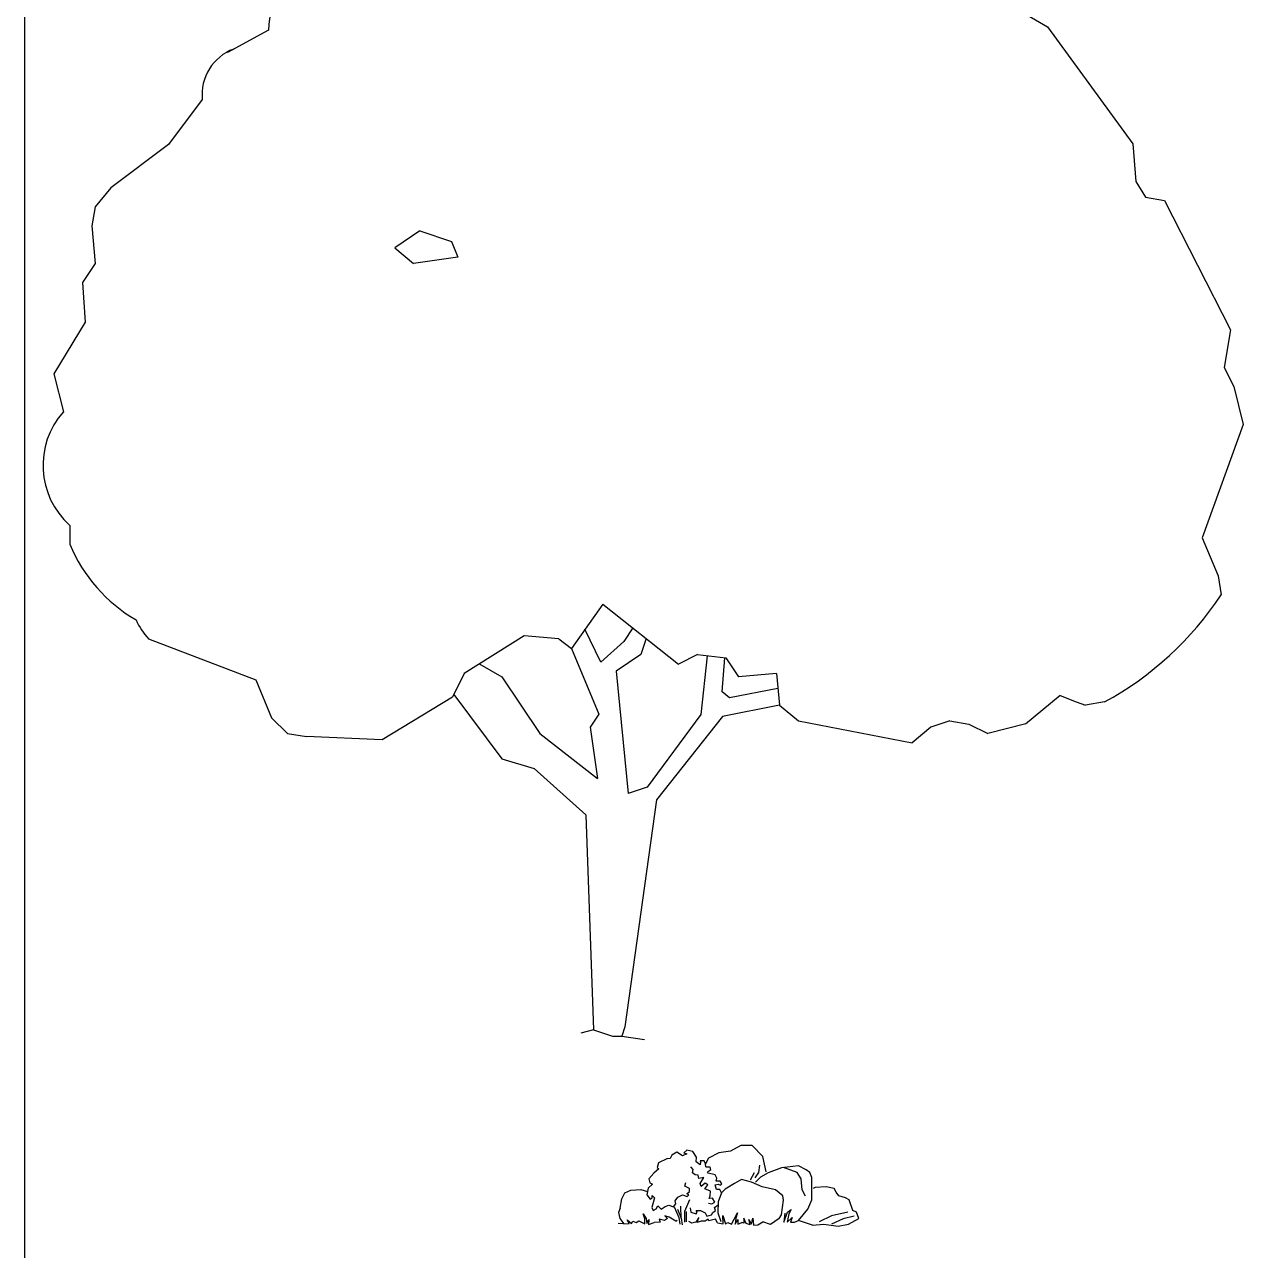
# Model space of a CAD drawing. Header units: millimetres. Extents: x 577 to 2337, y 236 to 943.
# Drawn here: x 809.98 to 819.78, y 687.28 to 697.09 of the extents above; entities that cross this region are included whole.
import ezdxf

# ---------------------------------------------------------------- set-up
doc = ezdxf.new("R2010")
doc.units = ezdxf.units.MM
doc.header["$LTSCALE"] = 0.01
doc.layers.add('06-Furn', color=4, linetype='Continuous')

# ---------------------------------------------------------------- blocks, each defined once
blk = doc.blocks.new('f26')
at = {"layer": '06-Furn', "color": 5}
for p, q in [((846.0907, 696.1978), (844.88, 696.0213)), ((846.0907, 696.1978), (848.7895, 694.6088)), ((844.88, 696.0213), (844.7287, 695.9204)), ((844.426, 695.8951), (843.6189, 695.6177)), ((844.7287, 695.9204), (844.426, 695.8951)), ((843.6189, 695.6177), (842.9767, 695.0673)), ((842.5596, 694.5836), (842.2319, 694.4048)), ((848.7895, 694.6088), (849.4705, 693.6756)), ((842.0299, 694.0287), (841.7597, 693.6684)), ((841.7597, 693.6684), (841.2984, 693.3225)), ((849.4705, 693.6756), (849.4957, 693.3729)), ((841.2984, 693.3225), (841.1723, 693.1711)), ((849.4957, 693.3729), (849.5714, 693.2468)), ((849.5714, 693.2468), (849.7227, 693.2216)), ((849.7227, 693.2216), (850.2524, 692.1875)), ((841.1723, 693.1711), (841.1471, 693.0198)), ((841.1471, 693.0198), (841.1723, 692.7171)), ((843.7702, 692.9778), (843.5685, 692.8432)), ((843.7702, 692.9778), (844.0225, 692.8937)), ((843.5685, 692.8432), (843.7198, 692.7171)), ((844.0225, 692.8937), (844.0729, 692.7676)), ((844.0729, 692.7676), (843.7198, 692.7171)), ((841.1723, 692.7171), (841.0714, 692.5658)), ((841.0714, 692.5658), (841.0926, 692.248)), ((841.0926, 692.248), (840.8444, 691.8343)), ((850.2524, 692.1875), (850.202, 691.8848)), ((850.202, 691.8848), (850.2776, 691.7334)), ((840.8444, 691.8343), (840.9201, 691.5317)), ((850.2776, 691.7334), (850.3533, 691.4308)), ((850.3533, 691.4308), (850.0254, 690.5228)), ((840.9706, 690.6237), (840.9706, 690.4723)), ((850.0254, 690.5228), (850.1515, 690.2201)), ((850.1515, 690.2201), (850.1767, 690.0688)), ((845.2331, 689.9931), (844.9809, 689.64)), ((845.2331, 689.9931), (845.8385, 689.5139)), ((845.2172, 689.5292), (845.0895, 689.7921)), ((845.4714, 689.8044), (845.4009, 689.6953)), ((841.6011, 689.7157), (842.4587, 689.3878)), ((844.6026, 689.7409), (844.1234, 689.4382)), ((844.88, 689.7157), (844.6026, 689.7409)), ((844.88, 689.7157), (844.9809, 689.64)), ((845.4009, 689.6953), (845.2172, 689.5292)), ((845.579, 689.7193), (845.5358, 689.5895)), ((844.9809, 689.64), (845.2017, 689.1136)), ((845.5358, 689.5895), (845.339, 689.4583)), ((845.9898, 689.5895), (845.8385, 689.5139)), ((845.9898, 689.5895), (846.2168, 689.5643)), ((846.0673, 689.5809), (846.015, 689.1103)), ((844.2495, 689.5139), (844.426, 689.413)), ((846.1882, 689.2931), (846.2077, 689.5653)), ((846.2168, 689.5643), (846.3177, 689.413)), ((842.4587, 689.3878), (842.5848, 689.0851)), ((844.1234, 689.4382), (844.0296, 689.2506)), ((844.426, 689.413), (844.7287, 688.959)), ((845.339, 689.4583), (845.4349, 688.4798)), ((846.6204, 689.4382), (846.3177, 689.413)), ((846.6204, 689.4382), (846.6456, 689.186)), ((846.245, 689.2451), (846.1882, 689.2931)), ((846.6322, 689.32), (846.245, 689.2451)), ((844.0296, 689.2506), (843.4676, 688.9085)), ((844.0401, 689.2717), (844.426, 688.7572)), ((848.8904, 689.2617), (848.6129, 689.0347)), ((848.8904, 689.2617), (849.0165, 689.2112)), ((849.0165, 689.2112), (849.0922, 689.186)), ((849.2435, 689.2112), (849.0922, 689.186)), ((845.2017, 689.1136), (845.1322, 689.0094)), ((846.015, 689.1103), (845.5863, 688.5302)), ((846.1886, 689.0946), (845.6619, 688.4293)), ((846.6456, 689.186), (846.1886, 689.0946)), ((846.6456, 689.186), (846.7969, 689.0599)), ((842.5848, 689.0851), (842.7109, 688.959)), ((845.1322, 689.0094), (845.1908, 688.5996)), ((846.7969, 689.0599), (847.7049, 688.8833)), ((847.8563, 689.0094), (847.7049, 688.8833)), ((848.0076, 689.0599), (847.8563, 689.0094)), ((848.0076, 689.0599), (848.1589, 689.0347)), ((848.1589, 689.0347), (848.3103, 688.959)), ((848.6149, 689.0351), (848.3103, 688.959)), ((842.7109, 688.959), (842.8622, 688.9338)), ((843.4676, 688.9085), (842.8622, 688.9338)), ((844.7287, 688.959), (845.1908, 688.5996)), ((844.426, 688.7572), (844.683, 688.6781)), ((844.683, 688.6781), (845.0961, 688.3078)), ((845.5863, 688.5302), (845.4349, 688.4798)), ((845.6619, 688.4293), (845.4097, 686.6133)), ((845.0961, 688.3078), (845.1575, 686.5881)), ((845.1575, 686.5881), (845.0566, 686.5629)), ((845.1575, 686.5881), (845.3088, 686.5376)), ((845.4097, 686.6133), (845.3845, 686.5376)), ((845.3088, 686.5376), (845.3845, 686.5376)), ((845.3845, 686.5376), (845.5669, 686.5114))]:
    blk.add_line(p, q, dxfattribs=at)
for centre, radius, start, end in [((843.0388, 694.592), 0.4793, 97.44096, 181.00825), ((842.4154, 694.0683), 0.3876, 110.11939, 185.87182), ((841.3993, 691.1029), 0.643, 138.17987, 228.17979), ((842.1434, 690.9642), 1.2718, 202.75092, 239.62106), ((847.9978, 691.5034), 2.6088, 298.52222, 326.63886), ((842.0803, 690.1444), 0.643, 205.56025, 221.82013)]:
    blk.add_arc(centre, radius, start, end, dxfattribs=at)
blk = doc.blocks.new('sabz')
at = {"layer": '06-Furn', "color": 5}
for p, q in [((848.4658, 700.3669), (848.4517, 700.3386)), ((848.5055, 700.3896), (848.4658, 700.3669)), ((848.5509, 700.3613), (848.5055, 700.3896)), ((848.5849, 700.3754), (848.5509, 700.3613)), ((848.5849, 700.4066), (848.5622, 700.3839)), ((848.5622, 700.3839), (848.5849, 700.3754)), ((848.6331, 700.3953), (848.5849, 700.4066)), ((848.6615, 700.3499), (848.6331, 700.3953)), ((848.8417, 700.3843), (848.758, 700.3408)), ((848.9354, 700.3977), (848.8417, 700.3843)), ((849.0158, 700.4446), (848.9354, 700.3977)), ((849.108, 700.4425), (849.0158, 700.4446)), ((849.1927, 700.3552), (849.108, 700.4425)), ((848.3581, 700.3046), (848.3467, 700.2677)), ((848.3467, 700.2677), (848.3609, 700.2564)), ((848.4261, 700.3357), (848.3581, 700.3046)), ((848.4517, 700.3386), (848.4261, 700.3357)), ((848.6349, 700.2513), (848.6162, 700.2727)), ((848.6586, 700.3131), (848.6615, 700.3499)), ((848.6927, 700.2875), (848.6586, 700.3131)), ((848.6923, 700.3214), (848.6955, 700.3131)), ((848.7227, 700.3214), (848.6923, 700.3214)), ((848.6955, 700.3131), (848.6927, 700.2875)), ((848.7333, 700.2972), (848.7227, 700.3214)), ((848.758, 700.3408), (848.7333, 700.2972)), ((848.7362, 700.2727), (848.7333, 700.2972)), ((848.7362, 700.2727), (848.7698, 700.2727)), ((848.7698, 700.2727), (848.773, 700.2471)), ((849.1616, 700.2284), (849.1699, 700.2868)), ((849.2199, 700.2337), (849.1927, 700.3552)), ((849.4782, 700.28), (849.343, 700.265)), ((849.4685, 700.2268), (849.3587, 700.2667)), ((849.5383, 700.2499), (849.4782, 700.28)), ((848.3212, 700.2223), (848.2815, 700.177)), ((848.2815, 700.177), (848.29, 700.1458)), ((848.3609, 700.2564), (848.3212, 700.2223)), ((848.6296, 700.2246), (848.6349, 700.2513)), ((848.6509, 700.2086), (848.6296, 700.2246)), ((848.675, 700.2059), (848.6509, 700.2086)), ((848.6803, 700.1792), (848.675, 700.2059)), ((848.7204, 700.1872), (848.6803, 700.1792)), ((848.691, 700.1391), (848.7204, 700.1872)), ((848.773, 700.2471), (848.7501, 700.2297)), ((848.755, 700.2223), (848.7501, 700.2297)), ((848.8117, 700.2082), (848.755, 700.2223)), ((848.8259, 700.1826), (848.8117, 700.2082)), ((848.8202, 700.1571), (848.8259, 700.1826)), ((849.0224, 700.1701), (848.9655, 700.1399)), ((849.1028, 700.15), (849.0224, 700.1701)), ((849.0928, 700.1699), (849.1261, 700.2284)), ((849.1303, 700.1846), (849.1616, 700.2284)), ((849.1741, 700.1908), (849.1345, 700.1512)), ((849.235, 700.2238), (849.1741, 700.1908)), ((849.343, 700.265), (849.235, 700.2238)), ((849.4981, 700.1766), (849.4685, 700.2268)), ((849.5069, 700.0879), (849.4981, 700.1766)), ((849.569, 700.2268), (849.5383, 700.2499)), ((849.5838, 700.1884), (849.569, 700.2268)), ((849.5834, 700.0092), (849.5838, 700.1884)), ((848.0898, 700.0643), (848.136, 700.0859)), ((848.136, 700.0859), (848.216, 700.092)), ((848.216, 700.092), (848.2702, 700.0763)), ((848.2759, 700.1032), (848.2645, 700.0494)), ((848.3099, 700.1344), (848.2759, 700.1032)), ((848.29, 700.1458), (848.3099, 700.1344)), ((848.5681, 700.1177), (848.5761, 700.1471)), ((848.6055, 700.099), (848.5681, 700.1177)), ((848.5849, 700.0579), (848.6076, 700.0749)), ((848.6076, 700.0749), (848.6055, 700.099)), ((848.6991, 700.115), (848.691, 700.1391)), ((848.7311, 700.1417), (848.6991, 700.115)), ((848.7285, 700.0963), (848.7525, 700.1284)), ((848.7739, 700.0776), (848.7285, 700.0963)), ((848.7525, 700.1284), (848.7311, 700.1417)), ((848.7712, 700.0402), (848.7739, 700.0776)), ((848.8117, 700.1288), (848.8344, 700.1344)), ((848.8231, 700.0919), (848.8117, 700.1288)), ((848.8514, 700.1571), (848.8202, 700.1571)), ((848.8486, 700.0919), (848.8231, 700.0919)), ((848.8344, 700.1344), (848.8543, 700.1259)), ((848.8628, 700.0636), (848.8486, 700.0919)), ((848.8656, 700.1373), (848.8514, 700.1571)), ((848.8543, 700.1259), (848.8656, 700.1373)), ((848.8919, 700.0931), (848.8628, 700.0636)), ((848.9655, 700.1399), (848.8919, 700.0931)), ((849.1878, 700.1115), (849.1028, 700.15)), ((849.2942, 700.0879), (849.1878, 700.1115)), ((849.3533, 700.0406), (849.2942, 700.0879)), ((849.5335, 700.0377), (849.5069, 700.0879)), ((849.6104, 700.1086), (849.5956, 700.0997)), ((849.699, 700.1115), (849.6104, 700.1086)), ((849.7637, 700.0995), (849.699, 700.1115)), ((849.7787, 700.0694), (849.7637, 700.0995)), ((848.0508, 699.9417), (848.0651, 700.0181)), ((848.0651, 700.0181), (848.0898, 700.0643)), ((848.2645, 700.0494), (848.2929, 700.0153)), ((848.2929, 700.0153), (848.3071, 700.0239)), ((848.3269, 700.0239), (848.3042, 699.9473)), ((848.3071, 700.0437), (848.3269, 700.0239)), ((848.3071, 700.0239), (848.3071, 700.0437)), ((848.4772, 699.953), (848.497, 699.9757)), ((848.4914, 700.0012), (848.514, 700.0295)), ((848.497, 699.9757), (848.4914, 700.0012)), ((848.514, 700.0295), (848.5509, 700.0494)), ((848.5509, 700.0494), (848.5878, 700.0352)), ((848.5689, 699.9186), (848.6087, 700.0122)), ((848.6019, 700.0494), (848.5849, 700.0579)), ((848.5878, 700.0352), (848.6019, 700.0494)), ((848.7579, 699.9814), (848.7846, 699.976)), ((848.7632, 700.0188), (848.7712, 700.0402)), ((848.7899, 700.0215), (848.7632, 700.0188)), ((848.7846, 699.976), (848.8086, 699.9894)), ((848.8086, 699.9894), (848.7899, 700.0215)), ((848.8358, 699.9918), (848.8334, 699.9056)), ((848.8628, 700.0636), (848.8358, 699.9918)), ((849.343, 699.8889), (849.3592, 700.0052)), ((849.3592, 700.0052), (849.3533, 700.0406)), ((849.5533, 699.934), (849.5834, 700.0092)), ((849.7995, 700.0406), (849.7787, 700.0694)), ((849.8538, 700.0243), (849.7995, 700.0406)), ((849.8839, 700.0092), (849.8538, 700.0243)), ((849.9118, 699.9224), (849.8839, 700.0092)), ((848.0508, 699.9417), (848.0382, 699.9088)), ((848.0382, 699.9088), (848.0483, 699.8583)), ((848.2353, 699.8962), (848.2606, 699.8583)), ((848.2479, 699.8558), (848.2353, 699.8962)), ((848.3042, 699.9473), (848.3168, 699.9226)), ((848.3168, 699.9226), (848.3409, 699.9359)), ((848.3409, 699.9359), (848.3542, 699.96)), ((848.3542, 699.96), (848.381, 699.9332)), ((848.381, 699.9332), (848.412, 699.9558)), ((848.4104, 699.8798), (848.4291, 699.8584)), ((848.4425, 699.8691), (848.4104, 699.8798)), ((848.412, 699.9558), (848.4403, 699.9671)), ((848.4403, 699.9671), (848.4772, 699.953)), ((848.4839, 699.952), (848.5214, 699.8665)), ((848.5107, 699.9333), (848.5401, 699.8611)), ((848.5401, 699.8611), (848.5374, 699.9573)), ((848.5677, 699.8302), (848.5689, 699.9186)), ((848.583, 699.8327), (848.5818, 699.9148)), ((848.6106, 699.9439), (848.6178, 699.9104)), ((848.6178, 699.9104), (848.6609, 699.896)), ((848.6609, 699.9247), (848.6945, 699.9223)), ((848.6681, 699.9104), (848.6609, 699.9247)), ((848.6609, 699.896), (848.6681, 699.9104)), ((848.6945, 699.9223), (848.7304, 699.9056)), ((848.7304, 699.9056), (848.7448, 699.8792)), ((848.7448, 699.8792), (848.7831, 699.8888)), ((848.7831, 699.8888), (848.7927, 699.908)), ((848.7927, 699.908), (848.8142, 699.9223)), ((848.807, 699.9463), (848.8351, 699.9677)), ((848.8142, 699.9223), (848.807, 699.9463)), ((848.8334, 699.9056), (848.8573, 699.8361)), ((848.872, 699.8826), (848.8936, 699.8179)), ((848.8751, 699.8179), (848.872, 699.8826)), ((848.9627, 699.8553), (848.989, 699.9042)), ((848.989, 699.9042), (848.9767, 699.861)), ((849.3237, 699.8603), (849.343, 699.8889)), ((849.3617, 699.8303), (849.389, 699.9096)), ((849.3678, 699.9011), (849.3617, 699.8303)), ((849.4017, 699.898), (849.3863, 699.8303)), ((849.389, 699.9096), (849.4202, 699.9319)), ((849.4202, 699.9319), (849.4017, 699.898)), ((849.4782, 699.8437), (849.5533, 699.934)), ((849.7404, 699.881), (849.6429, 699.8337)), ((849.8734, 699.9106), (849.7404, 699.881)), ((849.9236, 699.8781), (849.8362, 699.8562)), ((849.9413, 699.9106), (849.9118, 699.9224)), ((849.959, 699.8588), (849.9413, 699.9106)), ((848.0812, 699.8179), (848.0357, 699.8204)), ((848.0483, 699.8583), (848.0812, 699.8179)), ((848.0812, 699.8179), (848.1241, 699.8204)), ((848.109, 699.8482), (848.1418, 699.8204)), ((848.1241, 699.8204), (848.109, 699.8482)), ((848.1418, 699.8204), (848.1519, 699.8381)), ((848.1519, 699.8381), (848.1797, 699.828)), ((848.1797, 699.828), (848.1999, 699.8406)), ((848.1999, 699.8406), (848.2479, 699.8179)), ((848.2479, 699.8179), (848.2479, 699.8558)), ((848.2606, 699.8583), (848.2656, 699.8204)), ((848.2656, 699.8204), (848.2808, 699.8507)), ((848.2808, 699.8507), (848.2783, 699.8128)), ((848.2783, 699.8128), (848.3248, 699.8263)), ((848.373, 699.829), (848.3248, 699.8263)), ((848.3649, 699.8531), (848.373, 699.829)), ((848.4077, 699.8424), (848.3649, 699.8531)), ((848.4291, 699.8584), (848.4077, 699.8424)), ((848.4972, 699.837), (848.4425, 699.8691)), ((848.4972, 699.837), (848.5078, 699.8463)), ((848.5214, 699.8665), (848.5294, 699.813)), ((848.5401, 699.8611), (848.5481, 699.8077)), ((848.625, 699.8217), (848.601, 699.8361)), ((848.6561, 699.8313), (848.625, 699.8217)), ((848.6801, 699.8672), (848.6561, 699.8313)), ((848.6681, 699.8265), (848.6801, 699.8672)), ((848.6992, 699.8385), (848.6681, 699.8265)), ((848.7328, 699.8385), (848.6992, 699.8385)), ((848.7543, 699.8529), (848.7328, 699.8385)), ((848.7615, 699.8409), (848.7543, 699.8529)), ((848.8142, 699.8529), (848.7615, 699.8409)), ((848.8289, 699.8241), (848.8142, 699.8529)), ((848.8289, 699.8241), (848.8751, 699.8179)), ((848.8936, 699.8179), (848.912, 699.8272)), ((848.912, 699.8272), (848.9428, 699.8149)), ((848.9428, 699.8149), (848.9627, 699.8553)), ((848.9767, 699.861), (848.9706, 699.8149)), ((848.9706, 699.8149), (848.9921, 699.8518)), ((848.9921, 699.8518), (848.9921, 699.8149)), ((848.9921, 699.8149), (849.026, 699.8272)), ((849.0409, 699.8233), (849.026, 699.8272)), ((849.0418, 699.8624), (849.0409, 699.8233)), ((849.0583, 699.8187), (849.0418, 699.8624)), ((849.0907, 699.8102), (849.0583, 699.8187)), ((849.0907, 699.8102), (849.0814, 699.8518)), ((849.0814, 699.8518), (849.103, 699.8149)), ((849.103, 699.8149), (849.1122, 699.861)), ((849.1122, 699.861), (849.1184, 699.8056)), ((849.1184, 699.8056), (849.1525, 699.8091)), ((849.1525, 699.8091), (849.1923, 699.8333)), ((849.2539, 699.8118), (849.1923, 699.8333)), ((849.3237, 699.8603), (849.2539, 699.8118)), ((849.3863, 699.8303), (849.4263, 699.8672)), ((849.4263, 699.8672), (849.414, 699.8303)), ((849.414, 699.8303), (849.4448, 699.8303)), ((849.4448, 699.8303), (849.4782, 699.8437)), ((849.5909, 699.8061), (849.4782, 699.8437)), ((849.5909, 699.8061), (849.681, 699.8136)), ((849.681, 699.8136), (849.7937, 699.7986)), ((849.8362, 699.8562), (849.7411, 699.8136)), ((849.7937, 699.7986), (849.8764, 699.8136)), ((849.8764, 699.8136), (849.959, 699.8588))]:
    blk.add_line(p, q, dxfattribs=at)

msp = doc.modelspace()

# ---------------------------------------------------------------- linework, layer by layer
at = {"layer": '06-Furn', "color": 5}
msp.add_lwpolyline([(809.981, 711.677), (809.981, 677.6067), (835.5136, 677.6067), (835.5136, 711.677)], close=True, dxfattribs=at)

# ---------------------------------------------------------------- block references
msp.add_blockref('f26', (-30.6277, 2.4584), dxfattribs=at)
at = {"layer": '06-Furn'}
msp.add_blockref('sabz', (-33.3083, -12.3204), dxfattribs=at)

doc.saveas('drawing.dxf')
